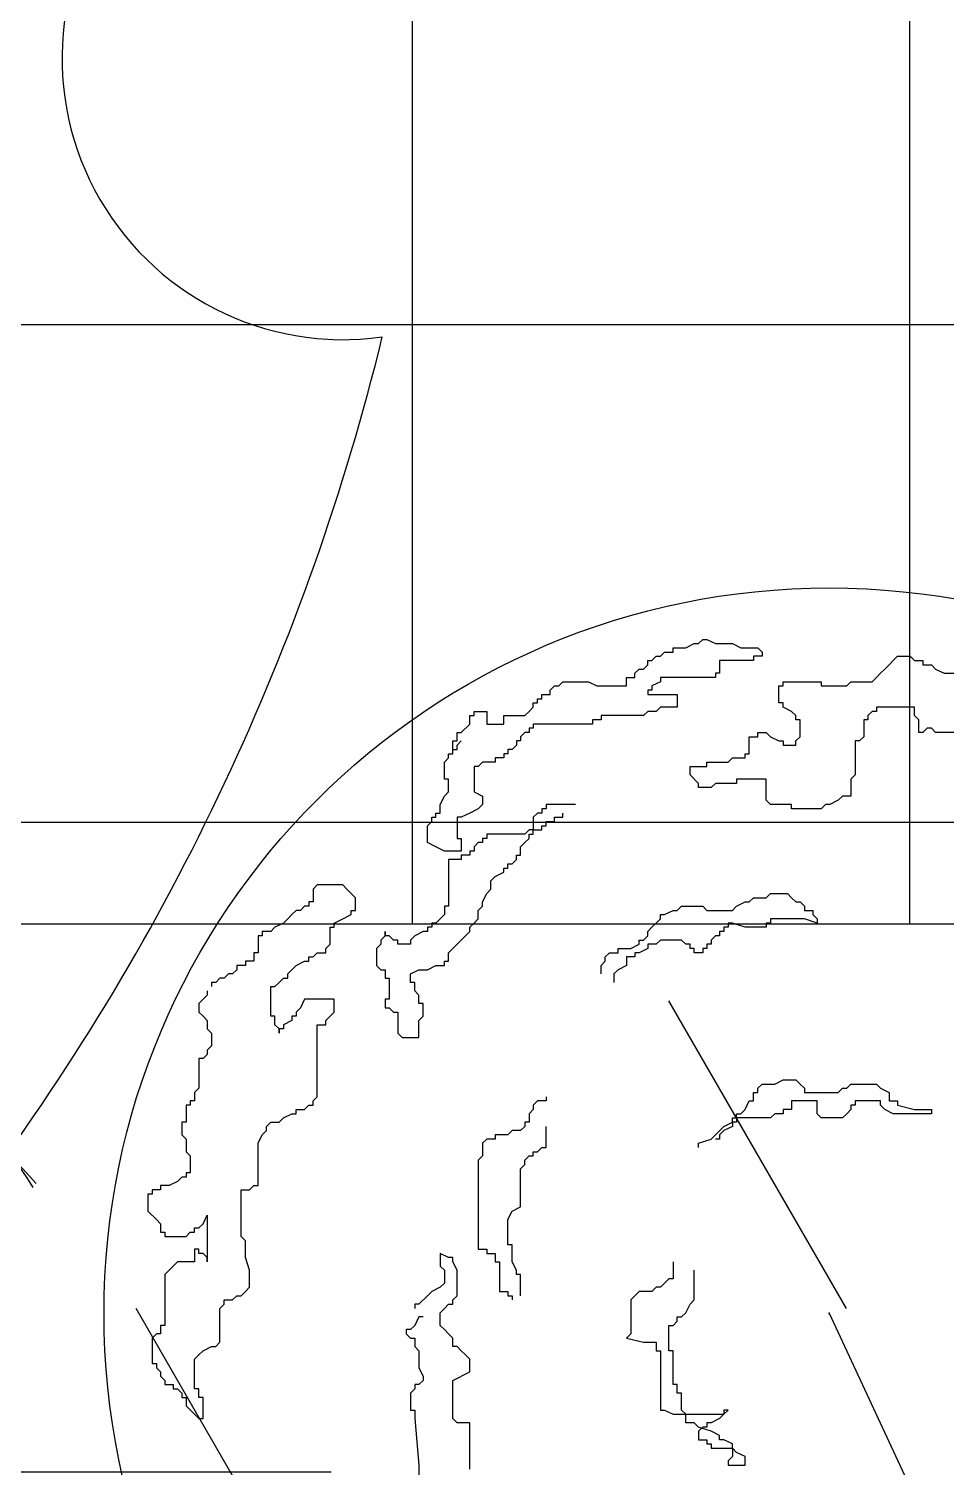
# Model space of a CAD drawing. Extents: x 941299 to 942979, y 2579300 to 2579597.
# Drawn here: x 942420.288 to 942422.338, y 2579403.168 to 2579406.38 of the extents above; entities that cross this region are included whole.
import ezdxf

# ---------------------------------------------------------------- set-up
doc = ezdxf.new("R2010")
doc.units = 0
for name, color, linetype in [('fz', 7, 'CONTINUOUS'), ('尺寸标注', 2, 'CONTINUOUS'), ('绿化工程', 3, 'CONTINUOUS')]:
    doc.layers.add(name, color=color, linetype=linetype)

# ---------------------------------------------------------------- blocks, each defined once
blk = doc.blocks.new('dys')
at = {"layer": '绿化工程'}
for centre, radius, start, end in [((5.0655, -0.6391), 0.6284, 67.6449, 277.9731), ((0, 0), 5.3048, 323.3736, 346.2438), ((3.8409, -3.472), 0.6159, 30.3532, 226.2937), ((3.9115, -3.5523), 0.6159, 40.5867, 233.1544)]:
    blk.add_arc(centre, radius, start, end, dxfattribs=at)
blk = doc.blocks.new('hg')
at = {"layer": '绿化工程', "color": 3}
for p, q in [((-0.3486, 1.4767), (-0.3486, 1.4862)), ((-0.3486, 1.4862), (-0.3203, 1.4862)), ((-0.3203, 1.4862), (-0.3013, 1.4957)), ((-0.3013, 1.4957), (-0.2919, 1.4957)), ((-0.2919, 1.4957), (-0.2824, 1.5051)), ((-0.2824, 1.5051), (-0.2729, 1.5051)), ((-0.2729, 1.5051), (-0.254, 1.4957)), ((-0.254, 1.4957), (-0.2162, 1.4957)), ((-0.2162, 1.4957), (-0.1972, 1.4862)), ((-0.1972, 1.4862), (-0.1594, 1.4862)), ((-0.1594, 1.4862), (-0.1499, 1.4767)), ((-0.4149, 1.4389), (-0.4054, 1.4484)), ((-0.4054, 1.4484), (-0.4054, 1.4578)), ((-0.4054, 1.4578), (-0.3959, 1.4578)), ((-0.3959, 1.4578), (-0.3865, 1.4673)), ((-0.3865, 1.4673), (-0.377, 1.4673)), ((-0.377, 1.4673), (-0.3676, 1.4767)), ((-0.3676, 1.4767), (-0.3486, 1.4767)), ((-0.1689, 1.4578), (-0.2446, 1.4578)), ((-0.2446, 1.4578), (-0.2446, 1.4295)), ((-0.1499, 1.4673), (-0.1689, 1.4673)), ((-0.1689, 1.4673), (-0.1689, 1.4578)), ((-0.1499, 1.4767), (-0.1499, 1.4673)), ((0.1245, 1.4389), (0.1339, 1.4484)), ((0.1339, 1.4484), (0.1434, 1.4578)), ((0.1434, 1.4578), (0.1529, 1.4673)), ((0.1529, 1.4673), (0.1812, 1.4673)), ((0.1812, 1.4673), (0.1907, 1.4578)), ((0.1907, 1.4578), (0.2096, 1.4578)), ((0.2096, 1.4578), (0.2096, 1.4484)), ((0.2096, 1.4484), (0.2286, 1.4484)), ((0.2286, 1.4484), (0.238, 1.4389)), ((-0.4527, 1.4011), (-0.4527, 1.42)), ((-0.4527, 1.42), (-0.4338, 1.42)), ((-0.4338, 1.4295), (-0.4243, 1.4389)), ((-0.4338, 1.42), (-0.4338, 1.4295)), ((-0.4243, 1.4389), (-0.4149, 1.4389)), ((-0.377, 1.42), (-0.377, 1.4105)), ((-0.254, 1.42), (-0.377, 1.42)), ((-0.2446, 1.4295), (-0.254, 1.4295)), ((-0.254, 1.4295), (-0.254, 1.42)), ((0.0961, 1.4105), (0.1056, 1.42)), ((0.1056, 1.42), (0.115, 1.4295)), ((0.115, 1.4295), (0.1245, 1.4389)), ((0.238, 1.4389), (0.2569, 1.4295)), ((0.2569, 1.4295), (0.361, 1.4295)), ((-0.642, 1.3727), (-0.642, 1.3822)), ((-0.642, 1.3822), (-0.623, 1.3822)), ((-0.623, 1.3916), (-0.6136, 1.4011)), ((-0.623, 1.3822), (-0.623, 1.3916)), ((-0.6136, 1.4011), (-0.6041, 1.4011)), ((-0.6041, 1.4011), (-0.5947, 1.4105)), ((-0.5947, 1.4105), (-0.5379, 1.4105)), ((-0.5379, 1.4105), (-0.519, 1.4011)), ((-0.519, 1.4011), (-0.4527, 1.4011)), ((-0.3959, 1.3916), (-0.4054, 1.3916)), ((-0.4054, 1.3916), (-0.4054, 1.3822)), ((-0.4054, 1.3822), (-0.3392, 1.3822)), ((-0.377, 1.4105), (-0.3959, 1.4011)), ((-0.3959, 1.4011), (-0.3959, 1.3916)), ((-0.3392, 1.3822), (-0.3392, 1.3538)), ((-0.1121, 1.3633), (-0.1121, 1.4011)), ((-0.1121, 1.4011), (-0.1026, 1.4011)), ((-0.1026, 1.4011), (-0.1026, 1.4105)), ((-0.1026, 1.4105), (-0.0175, 1.4105)), ((-0.0175, 1.4105), (-0.0175, 1.4011)), ((-0.0175, 1.4011), (0.0204, 1.4011)), ((0.0015, 1.4011), (0.0393, 1.4011)), ((0.0393, 1.4011), (0.0488, 1.4105)), ((0.0488, 1.4105), (0.0961, 1.4105)), ((-0.6704, 1.3444), (-0.6609, 1.3538)), ((-0.6609, 1.3538), (-0.6609, 1.3633)), ((-0.6609, 1.3633), (-0.6514, 1.3633)), ((-0.6514, 1.3633), (-0.6514, 1.3727)), ((-0.6514, 1.3727), (-0.642, 1.3727)), ((-0.377, 1.3538), (-0.3865, 1.3444)), ((-0.3392, 1.3538), (-0.377, 1.3538)), ((-0.1026, 1.3633), (-0.1121, 1.3633)), ((-0.1026, 1.3538), (-0.1026, 1.3633)), ((-0.0837, 1.3444), (-0.1026, 1.3538)), ((0.1907, 1.3538), (0.1056, 1.3538)), ((0.1056, 1.3538), (0.1056, 1.3444)), ((0.1907, 1.3349), (0.1907, 1.3538)), ((-0.8028, 1.316), (-0.8028, 1.3349)), ((-0.8028, 1.3349), (-0.7934, 1.3349)), ((-0.7934, 1.3349), (-0.7934, 1.3444)), ((-0.7934, 1.3444), (-0.765, 1.3444)), ((-0.765, 1.3444), (-0.765, 1.316)), ((-0.7271, 1.316), (-0.7271, 1.3349)), ((-0.7271, 1.3349), (-0.6798, 1.3349)), ((-0.6798, 1.3349), (-0.6704, 1.3444)), ((-0.5095, 1.3254), (-0.5284, 1.3254)), ((-0.5284, 1.3254), (-0.5284, 1.316)), ((-0.4149, 1.3349), (-0.5095, 1.3349)), ((-0.5095, 1.3349), (-0.5095, 1.3254)), ((-0.4054, 1.3444), (-0.4149, 1.3349)), ((-0.3865, 1.3444), (-0.4054, 1.3444)), ((-0.0742, 1.3349), (-0.0837, 1.3444)), ((-0.0742, 1.3254), (-0.0742, 1.3349)), ((-0.0648, 1.3254), (-0.0742, 1.3254)), ((-0.0648, 1.2876), (-0.0648, 1.3254)), ((0.0866, 1.3254), (0.0772, 1.3254)), ((0.0772, 1.3254), (0.0772, 1.2876)), ((0.0961, 1.3444), (0.0866, 1.3349)), ((0.0866, 1.3349), (0.0866, 1.3254)), ((0.1056, 1.3444), (0.0961, 1.3444)), ((0.2002, 1.3254), (0.1907, 1.3349)), ((0.2002, 1.2971), (0.2002, 1.3254)), ((-0.8312, 1.2782), (-0.8312, 1.2971)), ((-0.8312, 1.2971), (-0.8218, 1.2971)), ((-0.8218, 1.2971), (-0.8028, 1.316)), ((-0.765, 1.316), (-0.7271, 1.316)), ((-0.6798, 1.2971), (-0.6893, 1.2876)), ((-0.6893, 1.2876), (-0.6893, 1.2782)), ((-0.6704, 1.2971), (-0.6798, 1.2971)), ((-0.6609, 1.3065), (-0.6704, 1.3065)), ((-0.6704, 1.3065), (-0.6704, 1.2971)), ((-0.5284, 1.316), (-0.6609, 1.316)), ((-0.6609, 1.316), (-0.6609, 1.3065)), ((-0.1783, 1.2498), (-0.1783, 1.2876)), ((-0.1783, 1.2876), (-0.1594, 1.2876)), ((-0.1594, 1.2876), (-0.1594, 1.2971)), ((-0.1594, 1.2971), (-0.1405, 1.2971)), ((-0.1405, 1.2971), (-0.131, 1.2876)), ((-0.131, 1.2876), (-0.1121, 1.2782)), ((-0.0742, 1.2782), (-0.0648, 1.2876)), ((0.0772, 1.2876), (0.0677, 1.2782)), ((0.2096, 1.2971), (0.2002, 1.2971)), ((0.2191, 1.3065), (0.2096, 1.2971)), ((0.2286, 1.3065), (0.2191, 1.3065)), ((0.238, 1.2971), (0.2286, 1.3065)), ((0.2853, 1.2971), (0.238, 1.2971)), ((-0.8407, 1.2593), (-0.8407, 1.2782)), ((-0.8407, 1.2782), (-0.8312, 1.2782)), ((-0.8407, 1.2498), (-0.8407, 1.2593)), ((-0.8407, 1.2593), (-0.8312, 1.2593)), ((-0.8312, 1.2687), (-0.8218, 1.2782)), ((-0.8312, 1.2593), (-0.8312, 1.2687)), ((-0.7082, 1.2593), (-0.7177, 1.2593)), ((-0.7177, 1.2593), (-0.7177, 1.2498)), ((-0.6987, 1.2687), (-0.7082, 1.2593)), ((-0.6893, 1.2782), (-0.6987, 1.2782)), ((-0.6987, 1.2782), (-0.6987, 1.2687)), ((-0.1121, 1.2782), (-0.1026, 1.2782)), ((-0.1026, 1.2782), (-0.1026, 1.2687)), ((-0.1026, 1.2687), (-0.0742, 1.2687)), ((-0.0742, 1.2687), (-0.0742, 1.2782)), ((0.0677, 1.2782), (0.0582, 1.2782)), ((0.0582, 1.2782), (0.0582, 1.2025)), ((-0.8596, 1.2309), (-0.8501, 1.2403)), ((-0.8596, 1.1931), (-0.8596, 1.2309)), ((-0.8501, 1.2403), (-0.8501, 1.2498)), ((-0.8501, 1.2498), (-0.8407, 1.2498)), ((-0.7839, 1.2214), (-0.7934, 1.2214)), ((-0.7934, 1.2214), (-0.7934, 1.1647)), ((-0.7744, 1.2309), (-0.7839, 1.2214)), ((-0.7461, 1.2309), (-0.7744, 1.2309)), ((-0.7271, 1.2403), (-0.7461, 1.2403)), ((-0.7461, 1.2403), (-0.7461, 1.2309)), ((-0.7177, 1.2498), (-0.7271, 1.2498)), ((-0.7271, 1.2498), (-0.7271, 1.2403)), ((-0.3108, 1.2025), (-0.3108, 1.2214)), ((-0.3108, 1.2214), (-0.2729, 1.2214)), ((-0.2729, 1.2214), (-0.2729, 1.2309)), ((-0.2729, 1.2309), (-0.2256, 1.2309)), ((-0.2256, 1.2309), (-0.2162, 1.2403)), ((-0.2162, 1.2403), (-0.1878, 1.2403)), ((-0.1878, 1.2403), (-0.1878, 1.2498)), ((-0.1878, 1.2498), (-0.1783, 1.2498)), ((-0.8501, 1.1931), (-0.8596, 1.1931)), ((-0.8501, 1.1647), (-0.8501, 1.1931)), ((-0.2919, 1.1836), (-0.3108, 1.2025)), ((-0.1405, 1.1931), (-0.2067, 1.1931)), ((-0.2067, 1.1931), (-0.2067, 1.1836)), ((-0.1405, 1.1458), (-0.1405, 1.1931)), ((0.0582, 1.2025), (0.0488, 1.1931)), ((0.0488, 1.1931), (0.0488, 1.1552)), ((-0.8596, 1.1552), (-0.8501, 1.1647)), ((-0.7934, 1.1647), (-0.7744, 1.1552)), ((-0.2919, 1.1742), (-0.2919, 1.1836)), ((-0.2635, 1.1742), (-0.2919, 1.1742)), ((-0.254, 1.1836), (-0.2635, 1.1742)), ((-0.2067, 1.1836), (-0.254, 1.1836)), ((-0.8691, 1.1363), (-0.8596, 1.1552)), ((-0.8691, 1.1174), (-0.8691, 1.1363)), ((-0.7839, 1.1269), (-0.8028, 1.1174)), ((-0.7744, 1.1363), (-0.7839, 1.1269)), ((-0.7744, 1.1552), (-0.7744, 1.1363)), ((-0.6325, 1.1269), (-0.642, 1.1269)), ((-0.642, 1.1269), (-0.642, 1.1174)), ((-0.5663, 1.1363), (-0.6325, 1.1363)), ((-0.6325, 1.1363), (-0.6325, 1.1269)), ((-0.131, 1.1363), (-0.1405, 1.1458)), ((-0.0837, 1.1363), (-0.131, 1.1363)), ((-0.0837, 1.1269), (-0.0837, 1.1363)), ((-0.0175, 1.1269), (-0.0837, 1.1269)), ((-0.008, 1.1363), (-0.0175, 1.1269)), ((0.0015, 1.1363), (-0.008, 1.1363)), ((0.0204, 1.1458), (0.0015, 1.1363)), ((0.0299, 1.1552), (0.0204, 1.1458)), ((0.0488, 1.1552), (0.0299, 1.1552)), ((-0.8974, 1.089), (-0.888, 1.0985)), ((-0.888, 1.0985), (-0.888, 1.108)), ((-0.888, 1.108), (-0.8785, 1.108)), ((-0.8785, 1.108), (-0.8785, 1.1174)), ((-0.8785, 1.1174), (-0.8691, 1.1174)), ((-0.8218, 1.108), (-0.8312, 1.108)), ((-0.8312, 1.108), (-0.8312, 1.0607)), ((-0.8028, 1.1174), (-0.8218, 1.108)), ((-0.6514, 1.1174), (-0.6609, 1.108)), ((-0.6609, 1.108), (-0.6609, 1.0796)), ((-0.642, 1.1174), (-0.6514, 1.1174)), ((-0.6325, 1.089), (-0.6325, 1.0985)), ((-0.6325, 1.0985), (-0.6136, 1.0985)), ((-0.6136, 1.0985), (-0.6136, 1.108)), ((-0.6136, 1.108), (-0.5947, 1.108)), ((-0.5947, 1.108), (-0.5947, 1.1174)), ((-0.8974, 1.0512), (-0.8974, 1.089)), ((-0.8312, 1.0607), (-0.8218, 1.0607)), ((-0.8218, 1.0607), (-0.8218, 1.0323)), ((-0.765, 1.0607), (-0.7744, 1.0607)), ((-0.7744, 1.0607), (-0.7744, 1.0512)), ((-0.6798, 1.0701), (-0.765, 1.0701)), ((-0.765, 1.0701), (-0.765, 1.0607)), ((-0.6704, 1.0796), (-0.6798, 1.0701)), ((-0.6798, 1.0512), (-0.6704, 1.0607)), ((-0.6609, 1.0796), (-0.6704, 1.0796)), ((-0.6704, 1.0607), (-0.6704, 1.0701)), ((-0.6704, 1.0701), (-0.6609, 1.0701)), ((-0.6609, 1.0701), (-0.6609, 1.0796)), ((-0.6609, 1.0796), (-0.642, 1.0796)), ((-0.642, 1.0796), (-0.642, 1.089)), ((-0.642, 1.089), (-0.6325, 1.089)), ((-0.8785, 1.0418), (-0.8974, 1.0512)), ((-0.8596, 1.0323), (-0.8785, 1.0418)), ((-0.8218, 1.0323), (-0.8596, 1.0323)), ((-0.7934, 1.0323), (-0.8028, 1.0323)), ((-0.8028, 1.0323), (-0.8028, 1.0229)), ((-0.7839, 1.0512), (-0.7934, 1.0418)), ((-0.7934, 1.0418), (-0.7934, 1.0323)), ((-0.7744, 1.0512), (-0.7839, 1.0512)), ((-0.6893, 1.0418), (-0.6798, 1.0512)), ((-0.6893, 1.0229), (-0.6893, 1.0418)), ((-0.8218, 1.0134), (-0.8501, 1.0134)), ((-0.8501, 1.0134), (-0.8501, 0.9094)), ((-0.8028, 1.0229), (-0.8218, 1.0229)), ((-0.8218, 1.0229), (-0.8218, 1.0134)), ((-0.7177, 0.9945), (-0.7177, 1.0039)), ((-0.7177, 1.0039), (-0.7082, 1.0039)), ((-0.7082, 1.0039), (-0.6987, 1.0134)), ((-0.6987, 1.0134), (-0.6987, 1.0229)), ((-0.6987, 1.0229), (-0.6893, 1.0229)), ((-0.7555, 0.9661), (-0.7461, 0.9756)), ((-0.7555, 0.9472), (-0.7555, 0.9661)), ((-0.7461, 0.9756), (-0.7271, 0.985)), ((-0.7271, 0.985), (-0.7271, 0.9945)), ((-0.7271, 0.9945), (-0.7177, 0.9945)), ((-1.1435, 0.9567), (-1.1529, 0.9472)), ((-1.1529, 0.9472), (-1.1529, 0.9188)), ((-1.0867, 0.9567), (-1.1435, 0.9567)), ((-1.0772, 0.9472), (-1.0867, 0.9567)), ((-1.0678, 0.9378), (-1.0772, 0.9472)), ((-1.0583, 0.9283), (-1.0678, 0.9378)), ((-0.7744, 0.9188), (-0.765, 0.9378)), ((-0.765, 0.9378), (-0.7555, 0.9472)), ((-0.1405, 0.9283), (-0.131, 0.9378)), ((-0.131, 0.9378), (-0.0932, 0.9378)), ((-0.0932, 0.9378), (-0.0837, 0.9283)), ((-1.1908, 0.8999), (-1.2002, 0.8905)), ((-1.1813, 0.8999), (-1.1908, 0.8999)), ((-1.1719, 0.9094), (-1.1813, 0.8999)), ((-1.1624, 0.9094), (-1.1719, 0.9094)), ((-1.1529, 0.9188), (-1.1624, 0.9188)), ((-1.1624, 0.9188), (-1.1624, 0.9094)), ((-1.0678, 0.8905), (-1.0678, 0.8999)), ((-1.0678, 0.8999), (-1.0583, 0.8999)), ((-1.0583, 0.8999), (-1.0583, 0.9283)), ((-0.8501, 0.9094), (-0.8596, 0.9094)), ((-0.8596, 0.9094), (-0.8596, 0.8905)), ((-0.7839, 0.8999), (-0.7744, 0.9094)), ((-0.7839, 0.881), (-0.7839, 0.8999)), ((-0.7744, 0.9094), (-0.7744, 0.9188)), ((-0.3676, 0.8905), (-0.3486, 0.8999)), ((-0.3486, 0.8999), (-0.3392, 0.8999)), ((-0.3392, 0.8999), (-0.3297, 0.9094)), ((-0.3297, 0.9094), (-0.2824, 0.9094)), ((-0.2824, 0.9094), (-0.2729, 0.8999)), ((-0.2729, 0.8999), (-0.2162, 0.8999)), ((-0.2162, 0.8999), (-0.2067, 0.9094)), ((-0.2067, 0.9094), (-0.1878, 0.9188)), ((-0.1878, 0.9188), (-0.1783, 0.9188)), ((-0.1783, 0.9188), (-0.1689, 0.9283)), ((-0.1689, 0.9283), (-0.1405, 0.9283)), ((-0.0837, 0.9283), (-0.0742, 0.9188)), ((-0.0742, 0.9188), (-0.0648, 0.9188)), ((-0.0648, 0.9188), (-0.0553, 0.9094)), ((-0.0553, 0.9094), (-0.0553, 0.8999)), ((-0.0553, 0.8999), (-0.0364, 0.8999)), ((-0.0364, 0.8999), (-0.0364, 0.8905)), ((-1.2192, 0.8716), (-1.2381, 0.8621)), ((-1.2097, 0.881), (-1.2192, 0.8716)), ((-1.2002, 0.8905), (-1.2097, 0.881)), ((-1.1056, 0.8716), (-1.0867, 0.881)), ((-1.1056, 0.8621), (-1.1056, 0.8716)), ((-1.0867, 0.881), (-1.0678, 0.8905)), ((-0.8785, 0.8716), (-0.888, 0.8716)), ((-0.888, 0.8716), (-0.888, 0.8621)), ((-0.8691, 0.881), (-0.8785, 0.8716)), ((-0.8596, 0.8905), (-0.8691, 0.881)), ((-0.8028, 0.8621), (-0.7934, 0.8716)), ((-0.7934, 0.8716), (-0.7839, 0.881)), ((-0.3959, 0.8621), (-0.3865, 0.8716)), ((-0.3865, 0.8716), (-0.377, 0.881)), ((-0.377, 0.881), (-0.377, 0.8905)), ((-0.377, 0.8905), (-0.3676, 0.8905)), ((-0.2162, 0.8716), (-0.2256, 0.8716)), ((-0.2256, 0.8716), (-0.2256, 0.8621)), ((-0.1878, 0.8621), (-0.2162, 0.8716)), ((-0.131, 0.8716), (-0.1405, 0.8716)), ((-0.1405, 0.8716), (-0.1405, 0.8621)), ((-0.0553, 0.881), (-0.131, 0.881)), ((-0.131, 0.881), (-0.131, 0.8716)), ((-0.0269, 0.8716), (-0.0553, 0.881)), ((-0.0364, 0.8905), (-0.0269, 0.881)), ((-0.0269, 0.881), (-0.0269, 0.8716)), ((-1.2665, 0.8432), (-1.2759, 0.8432)), ((-1.2759, 0.8432), (-1.2759, 0.8054)), ((-1.2476, 0.8527), (-1.2665, 0.8527)), ((-1.2665, 0.8527), (-1.2665, 0.8432)), ((-1.2381, 0.8621), (-1.2476, 0.8527)), ((-1.1151, 0.8243), (-1.1151, 0.8621)), ((-1.1151, 0.8621), (-1.1056, 0.8621)), ((-0.9921, 0.8432), (-1.0015, 0.8337)), ((-0.9921, 0.8432), (-0.9921, 0.8527)), ((-0.9921, 0.8527), (-0.9921, 0.8432)), ((-0.9826, 0.8432), (-0.9921, 0.8432)), ((-0.9731, 0.8337), (-0.9826, 0.8432)), ((-0.9258, 0.8432), (-0.9353, 0.8337)), ((-0.9069, 0.8527), (-0.9258, 0.8432)), ((-0.8974, 0.8527), (-0.9069, 0.8527)), ((-0.888, 0.8621), (-0.8974, 0.8621)), ((-0.8974, 0.8621), (-0.8974, 0.8527)), ((-0.8312, 0.8243), (-0.8123, 0.8432)), ((-0.8123, 0.8432), (-0.8028, 0.8527)), ((-0.8028, 0.8527), (-0.8028, 0.8621)), ((-0.4149, 0.8337), (-0.4054, 0.8432)), ((-0.4054, 0.8527), (-0.3959, 0.8621)), ((-0.4054, 0.8432), (-0.4054, 0.8527)), ((-0.254, 0.8432), (-0.2635, 0.8337)), ((-0.2446, 0.8432), (-0.254, 0.8432)), ((-0.2351, 0.8527), (-0.2446, 0.8527)), ((-0.2446, 0.8527), (-0.2446, 0.8432)), ((-0.2256, 0.8621), (-0.2351, 0.8621)), ((-0.2351, 0.8621), (-0.2351, 0.8527)), ((-0.1405, 0.8621), (-0.1878, 0.8621)), ((-1.2759, 0.8054), (-1.2854, 0.8054)), ((-1.2854, 0.8054), (-1.2854, 0.7865)), ((-1.1529, 0.7959), (-1.1435, 0.8054)), ((-1.1435, 0.8054), (-1.1245, 0.8054)), ((-1.1245, 0.8148), (-1.1151, 0.8243)), ((-1.1245, 0.8054), (-1.1245, 0.8148)), ((-1.0015, 0.8243), (-1.011, 0.8148)), ((-1.011, 0.8148), (-1.011, 0.777)), ((-1.0015, 0.8337), (-1.0015, 0.8243)), ((-0.9637, 0.8337), (-0.9731, 0.8337)), ((-0.9637, 0.8243), (-0.9637, 0.8337)), ((-0.9353, 0.8243), (-0.9637, 0.8243)), ((-0.9353, 0.8337), (-0.9353, 0.8243)), ((-0.8501, 0.8054), (-0.8407, 0.8148)), ((-0.8501, 0.7865), (-0.8501, 0.8054)), ((-0.8407, 0.8148), (-0.8312, 0.8243)), ((-0.5, 0.7959), (-0.4906, 0.8054)), ((-0.4906, 0.8054), (-0.4716, 0.8054)), ((-0.4716, 0.8054), (-0.4716, 0.8148)), ((-0.4716, 0.8148), (-0.4433, 0.8148)), ((-0.4433, 0.8148), (-0.4243, 0.8243)), ((-0.4243, 0.8054), (-0.4338, 0.8054)), ((-0.4338, 0.8054), (-0.4338, 0.7959)), ((-0.4243, 0.8243), (-0.4243, 0.8337)), ((-0.4243, 0.8337), (-0.4149, 0.8337)), ((-0.4054, 0.8148), (-0.4243, 0.8054)), ((-0.3865, 0.8243), (-0.4054, 0.8243)), ((-0.4054, 0.8243), (-0.4054, 0.8148)), ((-0.377, 0.8337), (-0.3865, 0.8243)), ((-0.3297, 0.8337), (-0.377, 0.8337)), ((-0.3203, 0.8243), (-0.3297, 0.8337)), ((-0.3108, 0.8243), (-0.3203, 0.8243)), ((-0.3108, 0.8148), (-0.3108, 0.8243)), ((-0.3013, 0.8148), (-0.3108, 0.8148)), ((-0.3013, 0.8054), (-0.3013, 0.8148)), ((-0.2824, 0.8054), (-0.3013, 0.8054)), ((-0.2729, 0.8148), (-0.2824, 0.8148)), ((-0.2824, 0.8148), (-0.2824, 0.8054)), ((-0.2635, 0.8243), (-0.2729, 0.8243)), ((-0.2729, 0.8243), (-0.2729, 0.8148)), ((-0.2635, 0.8337), (-0.2635, 0.8243)), ((-1.3043, 0.777), (-1.3233, 0.777)), ((-1.3233, 0.777), (-1.3233, 0.7675)), ((-1.2854, 0.7865), (-1.3043, 0.7865)), ((-1.3043, 0.7865), (-1.3043, 0.777)), ((-1.2002, 0.7675), (-1.1908, 0.777)), ((-1.1908, 0.777), (-1.1719, 0.7865)), ((-1.1719, 0.7865), (-1.1624, 0.7865)), ((-1.1624, 0.7865), (-1.1624, 0.7959)), ((-1.1624, 0.7959), (-1.1529, 0.7959)), ((-1.011, 0.777), (-1.0015, 0.7675)), ((-0.8974, 0.7675), (-0.8785, 0.777)), ((-0.8785, 0.777), (-0.8596, 0.777)), ((-0.8596, 0.777), (-0.8596, 0.7865)), ((-0.8596, 0.7865), (-0.8501, 0.7865)), ((-0.5095, 0.777), (-0.5, 0.7865)), ((-0.5095, 0.7581), (-0.5095, 0.777)), ((-0.5, 0.7865), (-0.5, 0.7959)), ((-0.4527, 0.777), (-0.4716, 0.7675)), ((-0.4338, 0.7959), (-0.4527, 0.7959)), ((-0.4527, 0.7959), (-0.4527, 0.777)), ((-1.3706, 0.7392), (-1.38, 0.7392)), ((-1.38, 0.7392), (-1.38, 0.7297)), ((-1.3611, 0.7486), (-1.3706, 0.7392)), ((-1.3516, 0.7486), (-1.3611, 0.7486)), ((-1.3422, 0.7581), (-1.3516, 0.7486)), ((-1.3327, 0.7581), (-1.3422, 0.7581)), ((-1.3233, 0.7675), (-1.3327, 0.7581)), ((-1.2381, 0.7297), (-1.2286, 0.7392)), ((-1.2286, 0.7392), (-1.2192, 0.7486)), ((-1.2192, 0.7486), (-1.2097, 0.7486)), ((-1.2097, 0.7581), (-1.2002, 0.7675)), ((-1.2097, 0.7486), (-1.2097, 0.7581)), ((-1.0015, 0.7675), (-0.9921, 0.7675)), ((-0.9921, 0.7675), (-0.9921, 0.7486)), ((-0.9921, 0.7486), (-0.9826, 0.7486)), ((-0.9826, 0.7486), (-0.9826, 0.7014)), ((-0.9353, 0.7581), (-0.9164, 0.7675)), ((-0.9353, 0.7392), (-0.9353, 0.7581)), ((-0.9258, 0.7392), (-0.9353, 0.7392)), ((-0.9258, 0.7203), (-0.9258, 0.7392)), ((-0.9164, 0.7675), (-0.8974, 0.7675)), ((-0.4716, 0.7675), (-0.4811, 0.7581)), ((-0.4811, 0.7581), (-0.4811, 0.7392)), ((-1.3895, 0.7108), (-1.3989, 0.7014)), ((-1.3895, 0.7203), (-1.3895, 0.7108)), ((-1.2476, 0.6635), (-1.2476, 0.7297)), ((-1.2476, 0.7297), (-1.2381, 0.7297)), ((-0.9164, 0.7108), (-0.9258, 0.7203)), ((-0.9164, 0.6919), (-0.9164, 0.7108)), ((-1.3989, 0.7014), (-1.4084, 0.6919)), ((-1.4084, 0.6919), (-1.4084, 0.673)), ((-1.1813, 0.6824), (-1.1908, 0.673)), ((-1.1719, 0.7014), (-1.1813, 0.6824)), ((-1.1056, 0.7014), (-1.1719, 0.7014)), ((-1.1056, 0.673), (-1.1056, 0.7014)), ((-0.9826, 0.7014), (-0.9921, 0.7014)), ((-0.9921, 0.7014), (-0.9921, 0.6824)), ((-0.9921, 0.6824), (-0.9826, 0.6824)), ((-0.9826, 0.6824), (-0.9731, 0.673)), ((-0.9069, 0.6919), (-0.9164, 0.6919)), ((-0.9069, 0.6635), (-0.9069, 0.6919)), ((-1.4084, 0.673), (-1.3989, 0.6635)), ((-1.3989, 0.6635), (-1.3895, 0.6541)), ((-1.3895, 0.6541), (-1.3895, 0.6352)), ((-1.2381, 0.6635), (-1.2476, 0.6635)), ((-1.2381, 0.6446), (-1.2381, 0.6635)), ((-1.2286, 0.6352), (-1.2381, 0.6446)), ((-1.2002, 0.6541), (-1.2192, 0.6446)), ((-1.2192, 0.6446), (-1.2192, 0.6352)), ((-1.1908, 0.6635), (-1.2002, 0.6635)), ((-1.2002, 0.6635), (-1.2002, 0.6541)), ((-1.1908, 0.673), (-1.1908, 0.6635)), ((-1.1435, 0.4839), (-1.1435, 0.6446)), ((-1.1435, 0.6446), (-1.1245, 0.6446)), ((-1.1245, 0.6541), (-1.1056, 0.673)), ((-1.1245, 0.6446), (-1.1245, 0.6541)), ((-0.9731, 0.673), (-0.9637, 0.673)), ((-0.9637, 0.673), (-0.9637, 0.6257)), ((-0.9164, 0.6541), (-0.9069, 0.6635)), ((-0.9164, 0.6163), (-0.9164, 0.6541)), ((-1.3895, 0.6352), (-1.38, 0.6257)), ((-1.38, 0.6257), (-1.38, 0.5973)), ((-1.2192, 0.6352), (-1.2286, 0.6352)), ((-1.2286, 0.6352), (-1.2286, 0.6257)), ((-1.2286, 0.6257), (-1.2286, 0.6352)), ((-0.9637, 0.6257), (-0.9542, 0.6163)), ((-0.9542, 0.6163), (-0.9164, 0.6163)), ((-1.3895, 0.5784), (-1.3989, 0.569)), ((-1.38, 0.5973), (-1.3895, 0.5879)), ((-1.3895, 0.5879), (-1.3895, 0.5784)), ((-1.3989, 0.569), (-1.4084, 0.569)), ((-1.4084, 0.569), (-1.4084, 0.5028)), ((-0.1215, 0.5122), (-0.1026, 0.5217)), ((-0.1026, 0.5217), (-0.0742, 0.5217)), ((-0.0742, 0.5217), (-0.0648, 0.5122)), ((-1.4084, 0.5028), (-1.4179, 0.4933)), ((-1.4179, 0.4933), (-1.4179, 0.4744)), ((-1.1529, 0.4744), (-1.1435, 0.4839)), ((-0.6325, 0.4839), (-0.6325, 0.4744)), ((-0.1689, 0.4744), (-0.1689, 0.4933)), ((-0.1689, 0.4933), (-0.1594, 0.4933)), ((-0.1594, 0.5028), (-0.1499, 0.5122)), ((-0.1594, 0.4933), (-0.1594, 0.5028)), ((-0.1499, 0.5122), (-0.1215, 0.5122)), ((-0.0648, 0.5122), (-0.0553, 0.5028)), ((-0.0553, 0.5028), (-0.0553, 0.4933)), ((-0.0553, 0.4933), (0.0204, 0.4933)), ((0.0204, 0.4933), (0.0299, 0.5028)), ((0.0299, 0.5028), (0.0393, 0.5028)), ((0.0393, 0.5028), (0.0488, 0.5122)), ((0.0488, 0.5122), (0.1056, 0.5122)), ((0.1056, 0.5122), (0.115, 0.5028)), ((0.115, 0.5028), (0.1339, 0.4933)), ((0.1339, 0.4933), (0.1339, 0.4744)), ((-1.4273, 0.465), (-1.4368, 0.465)), ((-1.4368, 0.465), (-1.4368, 0.4271)), ((-1.4179, 0.4744), (-1.4273, 0.4744)), ((-1.4273, 0.4744), (-1.4273, 0.465)), ((-1.1908, 0.446), (-1.1908, 0.4555)), ((-1.1908, 0.4555), (-1.1719, 0.4555)), ((-1.1719, 0.4555), (-1.1624, 0.465)), ((-1.1624, 0.465), (-1.1529, 0.465)), ((-1.1529, 0.465), (-1.1529, 0.4744)), ((-0.6609, 0.4555), (-0.6704, 0.446)), ((-0.6514, 0.4744), (-0.6609, 0.465)), ((-0.6609, 0.465), (-0.6609, 0.4555)), ((-0.6325, 0.4744), (-0.6514, 0.4744)), ((-0.1972, 0.446), (-0.1878, 0.4555)), ((-0.1878, 0.4555), (-0.1783, 0.4744)), ((-0.1783, 0.4744), (-0.1689, 0.4744)), ((-0.0837, 0.4555), (-0.1026, 0.4555)), ((-0.1026, 0.4555), (-0.1026, 0.446)), ((-0.0269, 0.4744), (-0.0837, 0.4744)), ((-0.0837, 0.4744), (-0.0837, 0.4555)), ((-0.0269, 0.446), (-0.0269, 0.4744)), ((0.0488, 0.4555), (0.0393, 0.446)), ((0.0582, 0.465), (0.0488, 0.465)), ((0.0488, 0.465), (0.0488, 0.4555)), ((0.115, 0.4744), (0.0582, 0.4744)), ((0.0582, 0.4744), (0.0582, 0.465)), ((0.115, 0.465), (0.115, 0.4744)), ((0.1245, 0.4555), (0.115, 0.465)), ((0.1434, 0.446), (0.1245, 0.4555)), ((0.1339, 0.4744), (0.1529, 0.4744)), ((0.1529, 0.4744), (0.1529, 0.465)), ((0.1529, 0.465), (0.1907, 0.4555)), ((0.1907, 0.4555), (0.2286, 0.4555)), ((0.2286, 0.4555), (0.2286, 0.446)), ((-1.4368, 0.4271), (-1.4463, 0.4271)), ((-1.4463, 0.4271), (-1.4463, 0.3988)), ((-1.257, 0.4177), (-1.2476, 0.4271)), ((-1.257, 0.4082), (-1.257, 0.4177)), ((-1.2476, 0.4271), (-1.2286, 0.4271)), ((-1.2286, 0.4271), (-1.2192, 0.4366)), ((-1.2192, 0.4366), (-1.2002, 0.446)), ((-1.2002, 0.446), (-1.1908, 0.446)), ((-0.6798, 0.4177), (-0.6893, 0.4082)), ((-0.6704, 0.4271), (-0.6798, 0.4271)), ((-0.6798, 0.4271), (-0.6798, 0.4177)), ((-0.6704, 0.446), (-0.6704, 0.4271)), ((-0.6325, 0.3704), (-0.6325, 0.4177)), ((-0.2635, 0.3893), (-0.2351, 0.4177)), ((-0.2351, 0.4177), (-0.2162, 0.4271)), ((-0.2162, 0.4177), (-0.2351, 0.4082)), ((-0.2162, 0.4271), (-0.2162, 0.4366)), ((-0.2162, 0.4366), (-0.2067, 0.4366)), ((-0.2067, 0.4271), (-0.2162, 0.4271)), ((-0.2162, 0.4271), (-0.2162, 0.4177)), ((-0.2067, 0.4366), (-0.2067, 0.446)), ((-0.2067, 0.446), (-0.1972, 0.446)), ((-0.131, 0.4366), (-0.2067, 0.4366)), ((-0.2067, 0.4366), (-0.2067, 0.4271)), ((-0.1215, 0.446), (-0.131, 0.4366)), ((-0.1026, 0.446), (-0.1215, 0.446)), ((-0.0175, 0.4366), (-0.0269, 0.446)), ((0.0299, 0.4366), (-0.0175, 0.4366)), ((0.0393, 0.446), (0.0299, 0.4366)), ((0.2286, 0.446), (0.1434, 0.446)), ((-1.4463, 0.3988), (-1.4368, 0.3893)), ((-1.4368, 0.3893), (-1.4368, 0.3609)), ((-1.2759, 0.3799), (-1.2665, 0.3988)), ((-1.2665, 0.3988), (-1.257, 0.4082)), ((-0.765, 0.3893), (-0.7744, 0.3799)), ((-0.7461, 0.3893), (-0.765, 0.3893)), ((-0.7177, 0.3988), (-0.7461, 0.3988)), ((-0.7461, 0.3988), (-0.7461, 0.3893)), ((-0.7082, 0.4082), (-0.7177, 0.3988)), ((-0.6893, 0.4082), (-0.7082, 0.4082)), ((-0.2919, 0.3799), (-0.2635, 0.3893)), ((-0.2446, 0.3893), (-0.254, 0.3893)), ((-0.2351, 0.4082), (-0.2446, 0.3988)), ((-0.2446, 0.3988), (-0.2446, 0.3893)), ((-1.4368, 0.3609), (-1.4273, 0.3515)), ((-1.2759, 0.2853), (-1.2759, 0.3799)), ((-0.7744, 0.3799), (-0.7744, 0.3515)), ((-0.6609, 0.3515), (-0.6609, 0.3609)), ((-0.6609, 0.3609), (-0.6514, 0.3609)), ((-0.6514, 0.3609), (-0.642, 0.3704)), ((-0.642, 0.3704), (-0.6325, 0.3704)), ((-0.2919, 0.3704), (-0.2919, 0.3799)), ((-1.4273, 0.3515), (-1.4273, 0.3137)), ((-0.7744, 0.3515), (-0.7839, 0.342)), ((-0.7839, 0.342), (-0.7839, 0.1435)), ((-0.6893, 0.3231), (-0.6798, 0.3326)), ((-0.6893, 0.238), (-0.6893, 0.3231)), ((-0.6798, 0.342), (-0.6704, 0.3515)), ((-0.6798, 0.3326), (-0.6798, 0.342)), ((-0.6704, 0.3515), (-0.6609, 0.3515)), ((-1.4557, 0.2948), (-1.4746, 0.2853)), ((-1.4463, 0.3042), (-1.4557, 0.2948)), ((-1.4368, 0.3042), (-1.4463, 0.3042)), ((-1.4273, 0.3137), (-1.4368, 0.3137)), ((-1.4368, 0.3137), (-1.4368, 0.3042)), ((-1.5125, 0.2664), (-1.522, 0.2664)), ((-1.522, 0.2664), (-1.522, 0.2286)), ((-1.4936, 0.2758), (-1.5125, 0.2758)), ((-1.5125, 0.2758), (-1.5125, 0.2664)), ((-1.4746, 0.2853), (-1.4936, 0.2853)), ((-1.4936, 0.2853), (-1.4936, 0.2758)), ((-1.3138, 0.1718), (-1.3138, 0.2758)), ((-1.3138, 0.2758), (-1.2949, 0.2758)), ((-1.2949, 0.2758), (-1.2854, 0.2853)), ((-1.2854, 0.2853), (-1.2759, 0.2853)), ((-1.522, 0.2286), (-1.503, 0.2097)), ((-0.7177, 0.2097), (-0.7082, 0.2286)), ((-0.7082, 0.2286), (-0.6893, 0.238)), ((-1.503, 0.2097), (-1.4936, 0.2002)), ((-1.4936, 0.2002), (-1.4936, 0.1813)), ((-1.4084, 0.1907), (-1.3989, 0.2002)), ((-1.3989, 0.2002), (-1.3895, 0.2191)), ((-1.3895, 0.2191), (-1.3895, 0.1151)), ((-0.7177, 0.1529), (-0.7177, 0.2097)), ((-1.4936, 0.1813), (-1.4841, 0.1813)), ((-1.4841, 0.1813), (-1.4841, 0.1718)), ((-1.4841, 0.1718), (-1.4368, 0.1718)), ((-1.4368, 0.1718), (-1.4273, 0.1813)), ((-1.4273, 0.1813), (-1.4179, 0.1813)), ((-1.4179, 0.1813), (-1.4179, 0.1907)), ((-1.4179, 0.1907), (-1.4084, 0.1907)), ((-1.3043, 0.1624), (-1.3138, 0.1718)), ((-1.3043, 0.1245), (-1.3043, 0.1624)), ((-1.4084, 0.1435), (-1.4179, 0.1435)), ((-1.4179, 0.1435), (-1.4179, 0.1151)), ((-1.4084, 0.134), (-1.4084, 0.1435)), ((-1.3989, 0.134), (-1.4084, 0.134)), ((-1.3895, 0.1245), (-1.3989, 0.134)), ((-0.8501, 0.1245), (-0.8691, 0.134)), ((-0.8691, 0.134), (-0.8691, 0.1056)), ((-0.7839, 0.1435), (-0.765, 0.1435)), ((-0.765, 0.1435), (-0.765, 0.134)), ((-0.765, 0.134), (-0.7461, 0.134)), ((-0.7461, 0.134), (-0.7461, 0.1151)), ((-0.7082, 0.1529), (-0.7177, 0.1529)), ((-0.7082, 0.1151), (-0.7082, 0.1529)), ((-1.4652, 0.1056), (-1.4746, 0.0962)), ((-1.4557, 0.1151), (-1.4652, 0.1056)), ((-1.4179, 0.1151), (-1.4557, 0.1151)), ((-1.3895, 0.1151), (-1.3895, 0.1245)), ((-1.2949, 0.0962), (-1.3043, 0.1245)), ((-0.8691, 0.1056), (-0.8596, 0.0962)), ((-0.8407, 0.1245), (-0.8501, 0.1245)), ((-0.8407, 0.1151), (-0.8407, 0.1245)), ((-0.8312, 0.0962), (-0.8407, 0.1151)), ((-0.7461, 0.1151), (-0.7366, 0.1151)), ((-0.7366, 0.1151), (-0.7366, 0.0489)), ((-0.6987, 0.0962), (-0.7082, 0.1151)), ((-0.3486, 0.1151), (-0.3486, 0.0773)), ((-1.4746, 0.0962), (-1.4841, 0.0867)), ((-1.4841, 0.0867), (-1.4841, -0.0267)), ((-1.2949, 0.0584), (-1.2949, 0.0962)), ((-0.8596, 0.0678), (-0.8691, 0.0584)), ((-0.8596, 0.0962), (-0.8596, 0.0678)), ((-0.8312, 0.0394), (-0.8312, 0.0962)), ((-0.6987, 0.0867), (-0.6987, 0.0962)), ((-0.6893, 0.0867), (-0.6987, 0.0867)), ((-0.6893, 0.0394), (-0.6893, 0.0867)), ((-0.3581, 0.0773), (-0.377, 0.0584)), ((-0.3486, 0.0773), (-0.3581, 0.0773)), ((-0.3013, 0.03), (-0.3013, 0.0962)), ((-1.3327, 0.03), (-1.3233, 0.0394)), ((-1.3233, 0.0394), (-1.3138, 0.0394)), ((-1.3138, 0.0394), (-1.3043, 0.0489)), ((-1.3043, 0.0489), (-1.2949, 0.0584)), ((-0.8974, 0.0394), (-0.9164, 0.0205)), ((-0.888, 0.0489), (-0.8974, 0.0394)), ((-0.8691, 0.0584), (-0.888, 0.0489)), ((-0.8407, 0.03), (-0.8312, 0.0394)), ((-0.7366, 0.0489), (-0.7177, 0.0489)), ((-0.7177, 0.0489), (-0.7177, 0.0394)), ((-0.7177, 0.0394), (-0.7082, 0.0394)), ((-0.7082, 0.0394), (-0.7082, 0.03)), ((-0.4338, 0.0394), (-0.4433, 0.03)), ((-0.4243, 0.0489), (-0.4338, 0.0394)), ((-0.3959, 0.0489), (-0.4243, 0.0489)), ((-0.3865, 0.0584), (-0.3959, 0.0489)), ((-0.377, 0.0584), (-0.3865, 0.0584)), ((-1.3611, 0.0111), (-1.3516, 0.0205)), ((-1.3611, -0.0646), (-1.3611, 0.0111)), ((-1.3516, 0.0205), (-1.3516, 0.03)), ((-1.3516, 0.03), (-1.3327, 0.03)), ((-0.9164, 0.0205), (-0.9258, 0.0205)), ((-0.9258, 0.0205), (-0.9258, 0.0111)), ((-0.8691, 0.0016), (-0.8596, 0.0111)), ((-0.8691, -0.0267), (-0.8691, 0.0016)), ((-0.8596, 0.0111), (-0.8501, 0.0205)), ((-0.8501, 0.0205), (-0.8407, 0.0205)), ((-0.8407, 0.0205), (-0.8407, 0.03)), ((-0.4433, 0.03), (-0.4433, -0.0457)), ((-0.3297, -0.0078), (-0.3203, 0.0016)), ((-0.3203, 0.0016), (-0.3108, 0.0205)), ((-0.3108, 0.0205), (-0.3013, 0.03)), ((-1.4841, -0.0267), (-1.4936, -0.0267)), ((-1.4936, -0.0267), (-1.4936, -0.0457)), ((-0.9258, -0.0267), (-0.9353, -0.0362)), ((-0.9164, -0.0078), (-0.9258, -0.0267)), ((-0.9069, -0.0078), (-0.9164, -0.0078)), ((-0.8596, -0.0362), (-0.8691, -0.0267)), ((-0.3581, -0.0835), (-0.3581, -0.0267)), ((-0.3581, -0.0267), (-0.3486, -0.0267)), ((-0.3486, -0.0267), (-0.3392, -0.0173)), ((-0.3392, -0.0173), (-0.3392, -0.0078)), ((-0.3392, -0.0078), (-0.3297, -0.0078)), ((-1.503, -0.0457), (-1.5125, -0.0551)), ((-1.5125, -0.0551), (-1.5125, -0.1118)), ((-1.4936, -0.0457), (-1.503, -0.0457)), ((-0.9353, -0.0362), (-0.9448, -0.0362)), ((-0.9448, -0.0362), (-0.9448, -0.0457)), ((-0.9448, -0.0457), (-0.9353, -0.0551)), ((-0.9353, -0.0551), (-0.9258, -0.0551)), ((-0.9258, -0.0551), (-0.9258, -0.074)), ((-0.8501, -0.0457), (-0.8596, -0.0362)), ((-0.8407, -0.0551), (-0.8501, -0.0457)), ((-0.8407, -0.074), (-0.8407, -0.0551)), ((-0.4433, -0.0457), (-0.4527, -0.0551)), ((-0.4527, -0.0551), (-0.4149, -0.0646)), ((-1.4179, -0.1024), (-1.4084, -0.0929)), ((-1.4084, -0.0929), (-1.3989, -0.0835)), ((-1.3989, -0.0835), (-1.38, -0.074)), ((-1.38, -0.074), (-1.3706, -0.074)), ((-1.3706, -0.074), (-1.3611, -0.0646)), ((-0.9258, -0.074), (-0.9164, -0.0835)), ((-0.9164, -0.0835), (-0.9164, -0.1213)), ((-0.8312, -0.074), (-0.8407, -0.074)), ((-0.8218, -0.0835), (-0.8312, -0.074)), ((-0.8123, -0.0929), (-0.8218, -0.0835)), ((-0.8028, -0.1024), (-0.8123, -0.0929)), ((-0.4149, -0.0646), (-0.3865, -0.0646)), ((-0.3865, -0.0646), (-0.3865, -0.0835)), ((-0.3865, -0.0835), (-0.377, -0.0835)), ((-0.377, -0.0835), (-0.377, -0.2159)), ((-0.3486, -0.0835), (-0.3581, -0.0835)), ((-0.3486, -0.1591), (-0.3486, -0.0835)), ((-1.5125, -0.1118), (-1.503, -0.1118)), ((-1.503, -0.1118), (-1.503, -0.1213)), ((-1.503, -0.1213), (-1.4936, -0.1308)), ((-1.4179, -0.1686), (-1.4179, -0.1024)), ((-0.9164, -0.1213), (-0.9069, -0.1402)), ((-0.8028, -0.1308), (-0.8028, -0.1024)), ((-1.4936, -0.1308), (-1.4936, -0.1402)), ((-1.4936, -0.1402), (-1.4841, -0.1497)), ((-1.4841, -0.1497), (-1.4841, -0.1591)), ((-1.4841, -0.1591), (-1.4652, -0.1591)), ((-1.4652, -0.1591), (-1.4652, -0.1686)), ((-0.9164, -0.1591), (-0.9258, -0.1591)), ((-0.9258, -0.1591), (-0.9258, -0.1686)), ((-0.9069, -0.1497), (-0.9164, -0.1591)), ((-0.9069, -0.1402), (-0.9069, -0.1497)), ((-0.8407, -0.1497), (-0.8028, -0.1308)), ((-0.8407, -0.2348), (-0.8407, -0.1497)), ((-0.3392, -0.1591), (-0.3486, -0.1591)), ((-0.3392, -0.178), (-0.3392, -0.1591)), ((-1.4652, -0.1686), (-1.4557, -0.1686)), ((-1.4557, -0.1686), (-1.4463, -0.178)), ((-1.4463, -0.178), (-1.4463, -0.1875)), ((-1.4463, -0.1875), (-1.4368, -0.1875)), ((-1.4368, -0.1875), (-1.4368, -0.2064)), ((-1.4084, -0.1686), (-1.4179, -0.1686)), ((-1.4084, -0.1875), (-1.4084, -0.1686)), ((-1.3989, -0.1875), (-1.4084, -0.1875)), ((-1.3989, -0.2348), (-1.3989, -0.1875)), ((-0.9258, -0.1686), (-0.9353, -0.178)), ((-0.9353, -0.178), (-0.9353, -0.2159)), ((-0.3297, -0.178), (-0.3392, -0.178)), ((-0.3297, -0.2159), (-0.3297, -0.178)), ((-1.4368, -0.2064), (-1.4179, -0.2253)), ((-0.9353, -0.2159), (-0.9258, -0.2159)), ((-0.9258, -0.2159), (-0.9258, -0.2348)), ((-0.377, -0.2159), (-0.3676, -0.2159)), ((-0.3676, -0.2159), (-0.3486, -0.2253)), ((-0.3203, -0.2253), (-0.3297, -0.2159)), ((-0.2351, -0.2253), (-0.2256, -0.2159)), ((-0.2256, -0.2159), (-0.2351, -0.2159)), ((-0.2351, -0.2159), (-0.2351, -0.2253)), ((-1.4179, -0.2253), (-1.4084, -0.2348)), ((-1.4084, -0.2348), (-1.3989, -0.2348)), ((-0.9258, -0.2348), (-0.9164, -0.3388)), ((-0.8312, -0.2442), (-0.8407, -0.2348)), ((-0.8028, -0.2442), (-0.8312, -0.2442)), ((-0.8028, -0.3482), (-0.8028, -0.2442)), ((-0.3486, -0.2253), (-0.2351, -0.2253)), ((-0.3203, -0.2442), (-0.3203, -0.2253)), ((-0.3013, -0.2442), (-0.3203, -0.2442)), ((-0.2919, -0.2537), (-0.3013, -0.2442)), ((-0.2824, -0.2537), (-0.2919, -0.2631)), ((-0.2635, -0.2631), (-0.2919, -0.2537)), ((-0.2729, -0.2537), (-0.2824, -0.2537)), ((-0.2635, -0.2442), (-0.2729, -0.2442)), ((-0.2729, -0.2442), (-0.2729, -0.2537)), ((-0.2446, -0.2348), (-0.2635, -0.2442)), ((-0.2351, -0.2253), (-0.2446, -0.2348)), ((-0.2919, -0.2631), (-0.2919, -0.2821)), ((-0.2919, -0.2821), (-0.2729, -0.2821)), ((-0.2729, -0.2821), (-0.2729, -0.2915)), ((-0.2446, -0.2726), (-0.2635, -0.2631)), ((-0.2446, -0.2821), (-0.2446, -0.2726)), ((-0.2351, -0.2821), (-0.2446, -0.2821)), ((-0.2162, -0.2915), (-0.2351, -0.2821)), ((-0.2729, -0.2915), (-0.2635, -0.2915)), ((-0.2635, -0.2915), (-0.2635, -0.301)), ((-0.2635, -0.301), (-0.2162, -0.301)), ((-0.2162, -0.3199), (-0.2256, -0.3293)), ((-0.2162, -0.301), (-0.2162, -0.2915)), ((-0.2162, -0.301), (-0.2162, -0.3199)), ((-0.2067, -0.3104), (-0.2162, -0.301)), ((-0.1878, -0.3199), (-0.2067, -0.3104)), ((-0.1878, -0.3388), (-0.1878, -0.3199)), ((-0.9164, -0.3388), (-0.9164, -0.3861)), ((-0.2256, -0.3293), (-0.2256, -0.3388)), ((-0.2256, -0.3388), (-0.1878, -0.3388))]:
    blk.add_line(p, q, dxfattribs=at)
blk.add_circle((0, 0), 1.62, dxfattribs=at)
for p in [(0, 0.0005), (0, 0)]:
    blk.add_point(p, dxfattribs=at)

msp = doc.modelspace()

# ---------------------------------------------------------------- hatches: boundary and pattern name
at = {"layer": '绿化工程'}
h = msp.add_hatch(dxfattribs=at)
h.set_pattern_fill('ANSI37', color=9, scale=0.35, angle=45, style=0)
h.set_pattern_definition([(90, (551.2033, 0), (-1.11125, 1e-16), []), (180, (551.2033, 0), (-1e-16, -1.11125), [])])
h.paths.add_polyline_path([(942397.9167, 2579409.38137), (942397.9167, 2579404.38137), (942460.4167, 2579404.38137), (942460.4167, 2579409.38137)])
h = msp.add_hatch(dxfattribs=at)
h.set_pattern_fill('HEX', color=9, scale=0.25, style=0)
h.set_pattern_definition([(0, (0, 0), (0, 1.374815), [0.79375, -1.5875]), (120, (0, 0), (-1.1906247155, -0.6874075), [0.79375, -1.5875]), (60, (0.7937, 0), (-1.1906247155, 0.6874075), [0.79375, -1.5875])])
h.paths.add_polyline_path([(942397.9167, 2579402.12137), (942397.9167, 2579404.38137), (942460.4167, 2579404.38137), (942460.4167, 2579402.12137)])

# ---------------------------------------------------------------- linework, layer by layer
at = {"layer": 'fz', "color": 8}
msp.add_line((942210.4167, 2579404.38137), (942510.4167, 2579404.38137), dxfattribs=at)
at = {"layer": '尺寸标注'}
msp.add_line((942422.07617, 2579403.51163), (942425.28337, 2579396.64086), dxfattribs=at)

# ---------------------------------------------------------------- block references
at = {"layer": 'fz'}
for name, p in [('dys', (942415.92515, 2579406.95294)), ('hg', (942422.07617, 2579403.51115))]:
    msp.add_blockref(name, p, dxfattribs=at)

doc.saveas('drawing.dxf')
